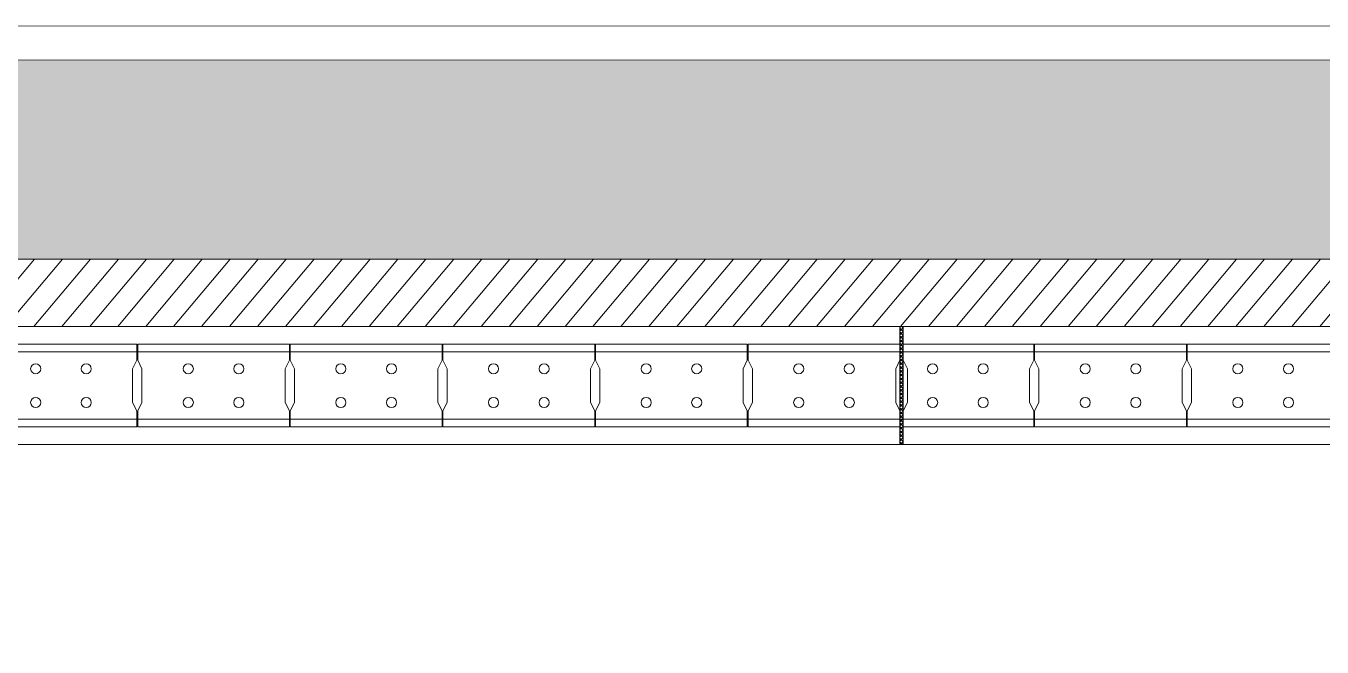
# Model space of a CAD drawing. Header units: millimetres. Extents: x -157642 to 241542, y -22875 to 31024.
# Drawn here: x 37878 to 45564, y 4450 to 8132 of the extents above; entities that cross this region are included whole.
import ezdxf

# ---------------------------------------------------------------- set-up
doc = ezdxf.new("R2010")
doc.units = ezdxf.units.MM
doc.header["$LTSCALE"] = 100
doc.header["$MEASUREMENT"] = 0
for name, color, linetype, lineweight in [('1', 1, 'Continuous', 18), ('2.Crash Barrier', 4, 'Continuous', 15), ('3.Curb', 6, 'Continuous', 15), ('ARC_HATCH', 8, 'Continuous', 0), ('L1-DRAINAGE-LONG_DITCH', 35, 'Continuous', 9), ('TAN CANG-profile- REVISE1$0$8', 17, 'Continuous', 0), ('trench cover', 74, 'Continuous', 0)]:
    doc.layers.add(name, color=color, linetype=linetype, lineweight=lineweight)
doc.layers.add('8', color=8, linetype='Continuous')

# ---------------------------------------------------------------- blocks, each defined once
blk = doc.blocks.new('tcv')
at = {"layer": 'trench cover'}
blk.add_lwpolyline([(-0.875, 0.245), (-0.875, 0.15), (-0.85, 0.1), (-0.85, -0.1), (-0.875, -0.15), (-0.875, -0.245), (0.025, -0.245), (0.025, -0.15), (0, -0.1), (0, 0.1), (0.025, 0.15), (0.025, 0.245)], close=True, dxfattribs=at)
for centre in [(-0.575, 0.1), (-0.275, 0.1), (-0.575, -0.1), (-0.275, -0.1)]:
    blk.add_circle(centre, 0.03, dxfattribs=at)
blk = doc.blocks.new('*U14')
at = {"layer": 'trench cover', "rotation": 10.83497857553366}
blk.add_blockref('tcv', (0.4174, 0.0799), dxfattribs=at)
blk = doc.blocks.new('*U13')
at = {"layer": 'trench cover', "rotation": 10.83497857553366}
blk.add_blockref('tcv', (0.4174, 0.0799), dxfattribs=at)
blk = doc.blocks.new('ap.trench')
at = {"layer": '8'}
h = blk.add_hatch(dxfattribs=at)
h.set_pattern_fill('ANSI37', color=256, scale=0.005, style=0)
h.set_pattern_definition([(45, (-40.154889, 8.239831), (-0.01122532, 0.01122532), []), (135, (-40.154889, 8.239831), (-0.01122532, -0.01122532), [])])
h.paths.add_polyline_path([(-26.97, 6.35), (-26.99, 6.35), (-26.99, 5.65), (-26.97, 5.65)])
at = {"layer": '1'}
for p, q in [((-26.99, 5.65), (-26.99, 6.35)), ((-26.97, 5.65), (-26.97, 6.35))]:
    blk.add_line(p, q, dxfattribs=at)
at = {"layer": 'L1-DRAINAGE-LONG_DITCH', "ltscale": 0.011, "flags": 128}
for points in [[(-139.4, 5.65), (-139.4, 6.35), (-0.7507, 6.35)], [(-0.7507, 6.35), (-0.7507, 5.65), (-139.4, 5.65)]]:
    blk.add_lwpolyline(points, dxfattribs=at)
at = {"layer": 'L1-DRAINAGE-LONG_DITCH'}
blk.add_lwpolyline([(-0.9007, 5.8), (-139.25, 5.8), (-139.25, 6.2), (-0.9007, 6.2)], dxfattribs=at)
at = {"layer": 'trench cover'}
blk.add_lwpolyline([(-26.97, 5.755), (-26.97, 5.85), (-26.945, 5.9), (-26.945, 6.1), (-26.97, 6.15), (-26.97, 6.245), (-26.1957, 6.245), (-26.1957, 6.15), (-26.2207, 6.1), (-26.2207, 5.9), (-26.1957, 5.85), (-26.1957, 5.755)], close=True, dxfattribs=at)
for centre in [(-26.7957, 6.1), (-26.4957, 6.1), (-26.7957, 5.9), (-26.4957, 5.9)]:
    blk.add_circle(centre, 0.03, dxfattribs=at)
at = {"layer": 'trench cover', "rotation": 169.1650203569163}
for p in [(-31.965, 6), (-31.06, 6), (-30.155, 6), (-29.25, 6), (-28.345, 6), (-27.44, 6)]:
    blk.add_blockref('*U13', p, dxfattribs=at)
at = {"layer": 'trench cover', "xscale": -0.9999999999999999, "rotation": 190.8349785220519}
for p in [(-25.7407, 6), (-24.8357, 6)]:
    blk.add_blockref('*U14', p, dxfattribs=at)

msp = doc.modelspace()

# ---------------------------------------------------------------- hatches: boundary and pattern name
at = {"layer": 'ARC_HATCH', "ltscale": 0.8}
h = msp.add_hatch(dxfattribs=at)
h.set_pattern_fill('ANSI31', color=256, scale=40, angle=-5.83498)
h.set_pattern_definition([(50, (-68750, -5000), (-97.28764, 81.63403), [])])
h.paths.add_polyline_path([(69800, 4450), (69400, 4450), (69400, 6350.1), (13899.6, 6350.1), (13899.6, 6750.1), (69800, 6750.1)])
at = {"layer": 'TAN CANG-profile- REVISE1$0$8'}
h = msp.add_hatch(dxfattribs=at)
h.set_pattern_fill('GRASS', color=256, scale=30, angle=-10.83498)
h.set_pattern_definition([(90, (-68750, -5000), (-538.8154, 538.8154), [142.875, -934.7557]), (45, (-68750, -5000), (-538.8154, 538.8154), [142.875, -619.125]), (135, (-68750, -5000), (-538.8154, -538.8154), [142.875, -619.125])])
edge = h.paths.add_edge_path()
edge.add_line((68500, 7932.3), (15199.6, 7930.2))
edge.add_arc((15199.6, 6830.2), 1100, 90.00221, 180)
edge.add_line((14099.6, 6830.2), (14099.6, 6750.1))
edge.add_line((14099.6, 6750.1), (69600, 6750.1))
edge.add_line((69600, 6750.1), (69600, 6832.3))
edge.add_arc((68500, 6832.3), 1100, 0, 90.00221)

# ---------------------------------------------------------------- linework, layer by layer
at = {"layer": '2.Crash Barrier', "ltscale": 0.8, "flags": 128}
msp.add_lwpolyline([(69800, 4450), (69400, 4450), (69400, 6350.1), (13899.6, 6350.1), (13899.6, 6750.1), (69800, 6750.1)], close=True, dxfattribs=at)
at = {"layer": '3.Curb', "flags": 128}
for points in [[(13899.6, 6750.1), (13899.6, 6830.2, -0.414202), (15199.6, 8130.2), (68499.9, 8132.3, -0.414222), (69800, 6832.3), (69800, 6750.1)], [(14099.6, 6750.1), (14099.6, 6830.2, -0.414202), (15199.6, 7930.2), (68500, 7932.3, -0.414225), (69600, 6832.3), (69600, 6750.1)]]:
    msp.add_lwpolyline(points, format="xyb", dxfattribs=at)

# ---------------------------------------------------------------- block references
at = {"layer": 'L1-DRAINAGE-LONG_DITCH', "xscale": 1000, "yscale": 1000, "zscale": 1000, "rotation": 359.9999999884819}
msp.add_blockref('ap.trench', (70050.7, 0.1), dxfattribs=at)

doc.saveas('drawing.dxf')
